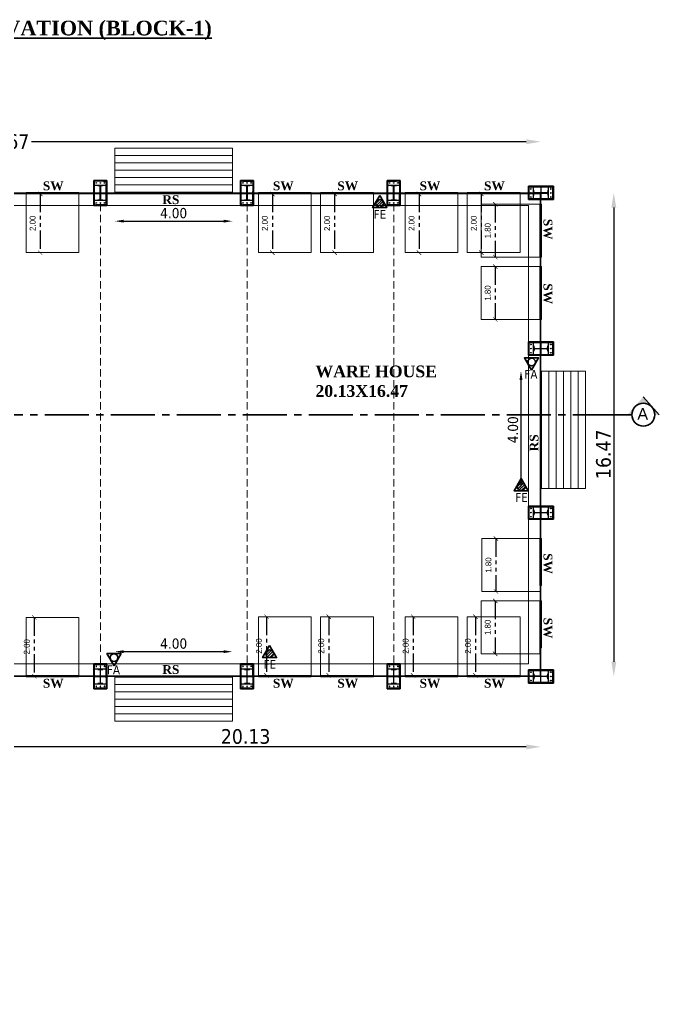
# Model space of a CAD drawing. Header units: metres. Extents: x -44 to 239, y -4 to 219.
# Drawn here: x 104.14 to 125.93, y 149.27 to 183.04 of the extents above; entities that cross this region are included whole.
import ezdxf

# ---------------------------------------------------------------- set-up
doc = ezdxf.new("R2010")
doc.units = ezdxf.units.M
doc.header["$MEASUREMENT"] = 0
for name, pattern in [('001- GROUND FLOOR PLAN$0$HIDDEN', [0.375, 0.25, -0.125]), ('CENTER', [2, 1.25, -0.25, 0.25, -0.25]), ('CENTER2', [1.125, 0.75, -0.125, 0.125, -0.125]), ('DASHDOT', [1, 0.5, -0.25, 0, -0.25]), ('PHANTOM2', [1.25, 0.625, -0.125, 0.125, -0.125, 0.125, -0.125])]:
    doc.linetypes.add(name, pattern=pattern)
for name, color, linetype in [('0 @ 1', 7, 'Continuous'), ('BLK_1_FLR_0_BLT_UP_AREA', 49, 'Continuous'), ('BLK_1_FLR_0_CARPET_AREA', 49, 'Continuous'), ('BLK_1_FLR_0_EXIT_WIDTH_DOOR', 232, 'Continuous'), ('BLK_1_FLR_0_EXIT_WIDTH_DOOR @ 1', 232, 'Continuous'), ('BLK_1_FLR_0_ROOM_1', 232, 'Continuous'), ('BOLT', 2, 'Continuous'), ('GRID', 8, 'DASHDOT'), ('S-_BEAM----_E-', 3, 'Continuous'), ('SLAB', 11, 'Continuous'), ('wall', 125, 'Continuous')]:
    doc.layers.add(name, color=color, linetype=linetype)
for name, color, linetype, lineweight in [('BLK_1_FLR_0_ROOM_1_LIGHT_VENTILATION_10', 232, 'Continuous', 0), ('BLK_1_FLR_0_ROOM_1_LIGHT_VENTILATION_11', 232, 'Continuous', 0), ('BLK_1_FLR_0_ROOM_1_LIGHT_VENTILATION_12', 232, 'Continuous', 0), ('BLK_1_FLR_0_ROOM_1_LIGHT_VENTILATION_13', 232, 'Continuous', 0), ('BLK_1_FLR_0_ROOM_1_LIGHT_VENTILATION_14', 232, 'Continuous', 0), ('BLK_1_FLR_0_ROOM_1_LIGHT_VENTILATION_15', 232, 'Continuous', 0), ('BLK_1_FLR_0_ROOM_1_LIGHT_VENTILATION_16', 232, 'Continuous', 0), ('BLK_1_FLR_0_ROOM_1_LIGHT_VENTILATION_17', 232, 'Continuous', 0), ('BLK_1_FLR_0_ROOM_1_LIGHT_VENTILATION_18', 232, 'Continuous', 0), ('BLK_1_FLR_0_ROOM_1_LIGHT_VENTILATION_19', 232, 'Continuous', 0), ('BLK_1_FLR_0_ROOM_1_LIGHT_VENTILATION_6', 232, 'Continuous', 0), ('BLK_1_FLR_0_ROOM_1_LIGHT_VENTILATION_7', 232, 'Continuous', 0), ('BLK_1_FLR_0_ROOM_1_LIGHT_VENTILATION_8', 232, 'Continuous', 0), ('BLK_1_FLR_0_ROOM_1_LIGHT_VENTILATION_9', 232, 'Continuous', 0), ('HATCH', 2, 'Continuous', 5), ('Title Block BORDER 1', 1, 'Continuous', 20)]:
    doc.layers.add(name, color=color, linetype=linetype, lineweight=lineweight)
doc.styles.add('CODE', font='tahoma.ttf')
doc.styles.add('grk', font='romantic.ttf')
doc.styles.add('PROJECT', font='timesbd.ttf', dxfattribs={"height": 60})
doc.styles.get("Standard").update_dxf_attribs({"font": 'arial.ttf'})
doc.styles.add('USA TEXT', font='GOTHIC.TTF')
doc.dimstyles.new('1-100-ED', dxfattribs={"dimtxt": 0.2, "dimasz": 0.15, "dimexe": 0.18, "dimexo": 0.0625, "dimgap": 0.15, "dimtad": 1, "dimzin": 0, "dimdsep": 46, "dimtxsty": 'USA TEXT', "dimblk": 'ARCHTICK', "dimcen": 0.1, "dimse1": 1, "dimse2": 1, "dimclrd": 256, "dimclrt": 256, "dimadec": 0, "dimazin": 0, "dimtfac": 1, "dimtofl": 0, "dimtmove": 0, "dimatfit": 3, "dimldrblk": 'ARCHTICK', "dimfxl": 0, "dimtolj": 1, "dimtzin": 0, "dimarcsym": 0})
doc.dimstyles.new('OUTER', dxfattribs={"dimscale": 0, "dimtxt": 0.35, "dimasz": 0.3, "dimexe": 0.18, "dimexo": 0.0625, "dimgap": 0.09, "dimtad": 1, "dimzin": 0, "dimdsep": 46, "dimtxsty": 'CODE', "dimcen": 0.09, "dimse1": 1, "dimse2": 1, "dimclrd": 256, "dimclrt": 1, "dimadec": 0, "dimazin": 0, "dimtfac": 1, "dimtofl": 0, "dimtmove": 2, "dimatfit": 3, "dimfxl": 0, "dimtolj": 1, "dimtzin": 0, "dimarcsym": 0})
pattern_1 = [(45, (-32.93265, 144.509254), (-0.044194174, 0.044194174), [])]
pattern_2 = [(45, (-28.10932, 134.866436), (-0.044194174, 0.044194174), [])]
pattern_3 = [(45, (-36.685594, 129.18194), (-0.044194174, 0.044194174), [])]

# ---------------------------------------------------------------- blocks, each defined once
blk = doc.blocks.new('*D1122')
at = {"lineweight": -2, "ltscale": 2}
for p, q in [((86.731, 178.884), (102.703, 178.884)), ((121.401, 178.884), (104.535, 178.884))]:
    blk.add_line(p, q, dxfattribs=at)
at = {"ltscale": 2}
for points in [[(86.731, 178.968), (86.731, 178.801), (86.231, 178.884)], [(121.401, 178.968), (121.401, 178.801), (121.901, 178.884)]]:
    blk.add_solid(points, dxfattribs=at)
at = {"layer": 'Defpoints', "color": 0, "ltscale": 2}
for p in [(121.901, 178.884), (86.231, 177.14), (121.901, 177.14)]:
    blk.add_point(p, dxfattribs=at)
at = {"color": 1, "lineweight": 20, "ltscale": 2, "insert": (103.619, 178.884), "char_height": 0.5, "attachment_point": 5, "style": 'CODE'}
blk.add_mtext('\\A1;35.67', dxfattribs=at)
blk = doc.blocks.new('C22')
at = {"layer": 'HATCH'}
h = blk.add_hatch(dxfattribs=at)
h.set_pattern_fill('ANSI31', color=256, scale=0.05, angle=90, style=0)
h.set_pattern_definition([(135, (7543.3576457, -491.894777), (-0.004419417, -0.004419417), [])])
h.paths.add_polyline_path([(7543.849, -489.059), (7543.849, -489.459), (7543.859, -489.459), (7543.859, -489.059)])
h = blk.add_hatch(dxfattribs=at)
h.set_pattern_fill('ANSI31', color=256, scale=0.05, angle=90, style=0)
h.set_pattern_definition([(45, (7544.859917, -491.894777), (0.004419417, -0.004419417), [])])
h.paths.add_polyline_path([(7544.369, -489.059), (7544.369, -489.459), (7544.359, -489.459), (7544.359, -489.059)])
at = {"layer": 'wall'}
h = blk.add_hatch(dxfattribs=at)
h.set_pattern_fill('ANSI31', color=8, scale=0.001)
h.set_pattern_definition([(45, (7566.42643967, -541.30951344), (-8.838834765e-05, 8.838834765e-05), [])])
h.paths.add_polyline_path([(7544.109, -489.484), (7543.769, -489.484), (7543.769, -489.459), (7544.109, -489.459)])
h.paths.add_polyline_path([(7543.769, -489.484), (7543.684, -489.484), (7543.709, -489.459), (7543.769, -489.459)])
h.paths.add_polyline_path([(7544.449, -489.484), (7544.109, -489.484), (7544.109, -489.459), (7544.449, -489.459)])
h.paths.add_polyline_path([(7544.534, -489.484), (7544.449, -489.484), (7544.449, -489.459), (7544.509, -489.459)])
h.paths.add_polyline_path([(7544.534, -489.484), (7544.509, -489.459), (7544.509, -489.259), (7544.534, -489.259)])
h.paths.add_polyline_path([(7544.534, -489.259), (7544.509, -489.259), (7544.509, -489.059), (7544.534, -489.034)])
h.paths.add_polyline_path([(7544.509, -489.059), (7544.109, -489.059), (7544.109, -489.034), (7544.534, -489.034)])
h.paths.add_polyline_path([(7544.109, -489.059), (7543.709, -489.059), (7543.684, -489.034), (7544.109, -489.034)])
h.paths.add_polyline_path([(7543.709, -489.059), (7543.709, -489.134), (7543.684, -489.134), (7543.684, -489.034)])
h.paths.add_polyline_path([(7543.709, -489.259), (7543.684, -489.259), (7543.684, -489.134), (7543.709, -489.134)])
h.paths.add_polyline_path([(7543.709, -489.384), (7543.684, -489.384), (7543.684, -489.259), (7543.709, -489.259)])
h.paths.add_polyline_path([(7543.709, -489.459), (7543.684, -489.484), (7543.684, -489.384), (7543.709, -489.384)])
at = {"color": 4, "ltscale": 0.1}
blk.add_lwpolyline([(7543.684, -489.034), (7544.534, -489.034), (7544.534, -489.484), (7543.684, -489.484)], close=True, dxfattribs=at)
at = {"layer": 'BOLT'}
for centre in [(7543.769, -489.119), (7544.449, -489.119), (7543.769, -489.259), (7543.769, -489.399), (7544.449, -489.259), (7544.449, -489.399)]:
    blk.add_circle(centre, 0.011, dxfattribs=at)
at = {"layer": 'GRID', "linetype": 'CENTER', "ltscale": 10}
blk.add_line((7544.109, -489.502), (7544.109, -489.008), dxfattribs=at)
at = {"layer": 'HATCH'}
for p, q in [((7543.752, -489.119), (7543.785, -489.119)), ((7543.769, -489.102), (7543.769, -489.135)), ((7544.465, -489.119), (7544.432, -489.119)), ((7544.449, -489.102), (7544.449, -489.135)), ((7543.752, -489.399), (7543.785, -489.399)), ((7543.769, -489.242), (7543.769, -489.275)), ((7543.769, -489.415), (7543.769, -489.382)), ((7544.465, -489.259), (7544.432, -489.259)), ((7544.465, -489.399), (7544.432, -489.399)), ((7544.449, -489.242), (7544.449, -489.275)), ((7544.449, -489.415), (7544.449, -489.382))]:
    blk.add_line(p, q, dxfattribs=at)
at = {"layer": 'S-_BEAM----_E-'}
blk.add_lwpolyline([(7543.859, -489.349), (7543.859, -489.169), (7543.863, -489.169, -0.373885), (7543.871, -489.176), (7543.88, -489.239, 0.373885), (7543.897, -489.254), (7544.321, -489.254, 0.373885), (7544.338, -489.239), (7544.347, -489.176, -0.373885), (7544.355, -489.169), (7544.359, -489.169), (7544.359, -489.349), (7544.355, -489.349, -0.373885), (7544.347, -489.341), (7544.338, -489.278, 0.373885), (7544.321, -489.264), (7543.897, -489.264, 0.373885), (7543.88, -489.278), (7543.871, -489.341, -0.373885), (7543.863, -489.349)], format="xyb", close=True, dxfattribs=at)
at = {"layer": 'SLAB', "color": 8}
for p, q in [((7543.709, -489.059), (7543.684, -489.034)), ((7544.509, -489.059), (7544.534, -489.034)), ((7543.709, -489.459), (7543.684, -489.484)), ((7544.509, -489.459), (7544.534, -489.484))]:
    blk.add_line(p, q, dxfattribs=at)
blk.add_lwpolyline([(7544.534, -489.484), (7544.534, -489.034), (7543.684, -489.034), (7543.684, -489.484)], close=True, dxfattribs=at)
at = {"layer": 'Title Block BORDER 1'}
blk.add_lwpolyline([(7544.509, -489.459), (7544.509, -489.059), (7543.709, -489.059), (7543.709, -489.459)], close=True, dxfattribs=at)
for points in [[(7543.849, -489.059), (7543.849, -489.459)], [(7543.859, -489.459), (7543.859, -489.059)], [(7544.359, -489.459), (7544.359, -489.059)], [(7544.369, -489.059), (7544.369, -489.459)]]:
    blk.add_lwpolyline(points, dxfattribs=at)
blk = doc.blocks.new('*D1124')
at = {"lineweight": -2, "ltscale": 2}
blk.add_line((124.386, 176.64), (124.386, 161.174), dxfattribs=at)
at = {"ltscale": 2}
for points in [[(124.302, 176.64), (124.469, 176.64), (124.386, 177.14)], [(124.302, 161.174), (124.469, 161.174), (124.386, 160.674)]]:
    blk.add_solid(points, dxfattribs=at)
at = {"layer": 'Defpoints', "color": 0, "ltscale": 2}
for p in [(121.347, 177.14), (121.347, 160.674), (124.386, 160.674)]:
    blk.add_point(p, dxfattribs=at)
at = {"color": 1, "lineweight": 20, "ltscale": 2, "insert": (124.036, 168.239), "char_height": 0.5, "attachment_point": 5, "rotation": 90, "style": 'CODE'}
blk.add_mtext('\\A1;16.47', dxfattribs=at)
blk = doc.blocks.new('*D1125')
at = {"lineweight": -2, "ltscale": 2}
blk.add_line((121.401, 158.274), (102.271, 158.274), dxfattribs=at)
at = {"ltscale": 2}
for points in [[(102.271, 158.358), (102.271, 158.191), (101.771, 158.274)], [(121.401, 158.358), (121.401, 158.191), (121.901, 158.274)]]:
    blk.add_solid(points, dxfattribs=at)
at = {"layer": 'Defpoints', "color": 0, "ltscale": 2}
for p in [(121.901, 161.169), (101.771, 160.387), (101.771, 158.274)]:
    blk.add_point(p, dxfattribs=at)
at = {"color": 1, "lineweight": 20, "ltscale": 2, "insert": (111.836, 158.625), "char_height": 0.5, "attachment_point": 5, "style": 'CODE'}
blk.add_mtext('\\A1;20.13', dxfattribs=at)
blk = doc.blocks.new('*D1139')
at = {"layer": 'BLK_1_FLR_0_EXIT_WIDTH_DOOR', "lineweight": -2}
blk.add_line((107.683, 161.517), (111.083, 161.517), dxfattribs=at)
at = {"layer": 'BLK_1_FLR_0_EXIT_WIDTH_DOOR'}
for points in [[(107.683, 161.567), (107.683, 161.467), (107.383, 161.517)], [(111.083, 161.567), (111.083, 161.467), (111.383, 161.517)]]:
    blk.add_solid(points, dxfattribs=at)
at = {"layer": 'Defpoints', "color": 0}
for p in [(111.383, 161.517), (107.383, 160.402), (111.383, 160.402)]:
    blk.add_point(p, dxfattribs=at)
at = {"layer": 'BLK_1_FLR_0_EXIT_WIDTH_DOOR', "color": 1, "insert": (109.383, 161.789), "char_height": 0.35, "attachment_point": 5, "style": 'CODE'}
blk.add_mtext('\\A1;4.00', dxfattribs=at)
blk = doc.blocks.new('*D1142')
at = {"layer": 'BLK_1_FLR_0_EXIT_WIDTH_DOOR', "lineweight": -2}
blk.add_line((107.683, 176.178), (111.083, 176.178), dxfattribs=at)
at = {"layer": 'BLK_1_FLR_0_EXIT_WIDTH_DOOR'}
for points in [[(107.683, 176.228), (107.683, 176.128), (107.383, 176.178)], [(111.083, 176.228), (111.083, 176.128), (111.383, 176.178)]]:
    blk.add_solid(points, dxfattribs=at)
at = {"layer": 'Defpoints', "color": 0}
for p in [(107.383, 177.413), (111.383, 177.413), (111.383, 176.178)]:
    blk.add_point(p, dxfattribs=at)
at = {"layer": 'BLK_1_FLR_0_EXIT_WIDTH_DOOR', "color": 1, "insert": (109.383, 176.45), "char_height": 0.35, "attachment_point": 5, "style": 'CODE'}
blk.add_mtext('\\A1;4.00', dxfattribs=at)
blk = doc.blocks.new('*D1143')
at = {"layer": 'BLK_1_FLR_0_EXIT_WIDTH_DOOR', "lineweight": -2}
blk.add_line((121.222, 170.774), (121.222, 167.374), dxfattribs=at)
at = {"layer": 'BLK_1_FLR_0_EXIT_WIDTH_DOOR'}
for points in [[(121.172, 170.774), (121.272, 170.774), (121.222, 171.074)], [(121.172, 167.374), (121.272, 167.374), (121.222, 167.074)]]:
    blk.add_solid(points, dxfattribs=at)
at = {"layer": 'Defpoints', "color": 0}
for p in [(122.174, 171.074), (121.222, 167.074), (122.174, 167.074)]:
    blk.add_point(p, dxfattribs=at)
at = {"layer": 'BLK_1_FLR_0_EXIT_WIDTH_DOOR', "color": 1, "insert": (120.95, 169.074), "char_height": 0.35, "attachment_point": 5, "rotation": 90, "style": 'CODE'}
blk.add_mtext('\\A1;4.00', dxfattribs=at)
blk = doc.blocks.new('_ArchTick')
at = {"color": 0, "linetype": 'ByBlock', "const_width": 0.15}
blk.add_lwpolyline([(-0.5, -0.5), (0.5, 0.5)], dxfattribs=at)
blk = doc.blocks.new('*D435')
at = {"layer": 'BLK_1_FLR_0_ROOM_1_LIGHT_VENTILATION_7', "linetype": 'PHANTOM2', "lineweight": -2}
blk.add_line((112.747, 177.106), (112.747, 175.106), dxfattribs=at)
at = {"layer": 'Defpoints', "color": 0}
for p in [(112.671, 177.106), (112.671, 175.106), (112.747, 175.106)]:
    blk.add_point(p, dxfattribs=at)
at = {"layer": 'BLK_1_FLR_0_ROOM_1_LIGHT_VENTILATION_7', "lineweight": -2, "xscale": 0.15, "yscale": 0.15, "zscale": 0.15}
for p, rotation in [((112.747, 177.106), 90), ((112.747, 175.106), 270)]:
    blk.add_blockref('_ArchTick', p, dxfattribs=dict(at, rotation=rotation))
at = {"layer": 'BLK_1_FLR_0_ROOM_1_LIGHT_VENTILATION_7', "insert": (112.492, 176.106), "char_height": 0.2, "attachment_point": 5, "rotation": 90, "style": 'USA TEXT'}
blk.add_mtext('\\A1;2.00', dxfattribs=at)
blk = doc.blocks.new('*D436')
at = {"layer": 'BLK_1_FLR_0_ROOM_1_LIGHT_VENTILATION_8', "linetype": 'PHANTOM2', "lineweight": -2}
blk.add_line((114.87, 177.106), (114.87, 175.106), dxfattribs=at)
at = {"layer": 'Defpoints', "color": 0}
for p in [(114.794, 177.106), (114.794, 175.106), (114.87, 175.106)]:
    blk.add_point(p, dxfattribs=at)
at = {"layer": 'BLK_1_FLR_0_ROOM_1_LIGHT_VENTILATION_8', "lineweight": -2, "xscale": 0.15, "yscale": 0.15, "zscale": 0.15}
for p, rotation in [((114.87, 177.106), 90), ((114.87, 175.106), 270)]:
    blk.add_blockref('_ArchTick', p, dxfattribs=dict(at, rotation=rotation))
at = {"layer": 'BLK_1_FLR_0_ROOM_1_LIGHT_VENTILATION_8', "insert": (114.615, 176.106), "char_height": 0.2, "attachment_point": 5, "rotation": 90, "style": 'USA TEXT'}
blk.add_mtext('\\A1;2.00', dxfattribs=at)
blk = doc.blocks.new('*D437')
at = {"layer": 'BLK_1_FLR_0_ROOM_1_LIGHT_VENTILATION_9', "linetype": 'PHANTOM2', "lineweight": -2}
blk.add_line((117.747, 177.106), (117.747, 175.106), dxfattribs=at)
at = {"layer": 'Defpoints', "color": 0}
for p in [(117.671, 177.106), (117.671, 175.106), (117.747, 175.106)]:
    blk.add_point(p, dxfattribs=at)
at = {"layer": 'BLK_1_FLR_0_ROOM_1_LIGHT_VENTILATION_9', "lineweight": -2, "xscale": 0.15, "yscale": 0.15, "zscale": 0.15}
for p, rotation in [((117.747, 177.106), 90), ((117.747, 175.106), 270)]:
    blk.add_blockref('_ArchTick', p, dxfattribs=dict(at, rotation=rotation))
at = {"layer": 'BLK_1_FLR_0_ROOM_1_LIGHT_VENTILATION_9', "insert": (117.492, 176.106), "char_height": 0.2, "attachment_point": 5, "rotation": 90, "style": 'USA TEXT'}
blk.add_mtext('\\A1;2.00', dxfattribs=at)
blk = doc.blocks.new('*D438')
at = {"layer": 'BLK_1_FLR_0_ROOM_1_LIGHT_VENTILATION_10', "linetype": 'PHANTOM2', "lineweight": -2}
blk.add_line((119.87, 177.106), (119.87, 175.106), dxfattribs=at)
at = {"layer": 'Defpoints', "color": 0}
for p in [(119.794, 177.106), (119.794, 175.106), (119.87, 175.106)]:
    blk.add_point(p, dxfattribs=at)
at = {"layer": 'BLK_1_FLR_0_ROOM_1_LIGHT_VENTILATION_10', "lineweight": -2, "xscale": 0.15, "yscale": 0.15, "zscale": 0.15}
for p, rotation in [((119.87, 177.106), 90), ((119.87, 175.106), 270)]:
    blk.add_blockref('_ArchTick', p, dxfattribs=dict(at, rotation=rotation))
at = {"layer": 'BLK_1_FLR_0_ROOM_1_LIGHT_VENTILATION_10', "insert": (119.615, 176.106), "char_height": 0.2, "attachment_point": 5, "rotation": 90, "style": 'USA TEXT'}
blk.add_mtext('\\A1;2.00', dxfattribs=at)
blk = doc.blocks.new('*D439')
at = {"layer": 'BLK_1_FLR_0_ROOM_1_LIGHT_VENTILATION_11', "linetype": 'PHANTOM2', "lineweight": -2}
blk.add_line((120.344, 176.755), (120.344, 174.955), dxfattribs=at)
at = {"layer": 'Defpoints', "color": 0}
for p in [(120.268, 176.755), (120.268, 174.955), (120.344, 174.955)]:
    blk.add_point(p, dxfattribs=at)
at = {"layer": 'BLK_1_FLR_0_ROOM_1_LIGHT_VENTILATION_11', "lineweight": -2, "xscale": 0.15, "yscale": 0.15, "zscale": 0.15}
for p, rotation in [((120.344, 176.755), 90), ((120.344, 174.955), 270)]:
    blk.add_blockref('_ArchTick', p, dxfattribs=dict(at, rotation=rotation))
at = {"layer": 'BLK_1_FLR_0_ROOM_1_LIGHT_VENTILATION_11', "insert": (120.089, 175.855), "char_height": 0.2, "attachment_point": 5, "rotation": 90, "style": 'USA TEXT'}
blk.add_mtext('\\A1;1.80', dxfattribs=at)
blk = doc.blocks.new('*D440')
at = {"layer": 'BLK_1_FLR_0_ROOM_1_LIGHT_VENTILATION_12', "linetype": 'PHANTOM2', "lineweight": -2}
blk.add_line((120.344, 174.632), (120.344, 172.832), dxfattribs=at)
at = {"layer": 'Defpoints', "color": 0}
for p in [(120.268, 174.632), (120.268, 172.832), (120.344, 172.832)]:
    blk.add_point(p, dxfattribs=at)
at = {"layer": 'BLK_1_FLR_0_ROOM_1_LIGHT_VENTILATION_12', "lineweight": -2, "xscale": 0.15, "yscale": 0.15, "zscale": 0.15}
for p, rotation in [((120.344, 174.632), 90), ((120.344, 172.832), 270)]:
    blk.add_blockref('_ArchTick', p, dxfattribs=dict(at, rotation=rotation))
at = {"layer": 'BLK_1_FLR_0_ROOM_1_LIGHT_VENTILATION_12', "insert": (120.089, 173.732), "char_height": 0.2, "attachment_point": 5, "rotation": 90, "style": 'USA TEXT'}
blk.add_mtext('\\A1;1.80', dxfattribs=at)
blk = doc.blocks.new('*D441')
at = {"layer": 'BLK_1_FLR_0_ROOM_1_LIGHT_VENTILATION_13', "linetype": 'PHANTOM2', "lineweight": -2}
blk.add_line((120.369, 165.367), (120.369, 163.567), dxfattribs=at)
at = {"layer": 'Defpoints', "color": 0}
for p in [(120.293, 165.367), (120.293, 163.567), (120.369, 163.567)]:
    blk.add_point(p, dxfattribs=at)
at = {"layer": 'BLK_1_FLR_0_ROOM_1_LIGHT_VENTILATION_13', "lineweight": -2, "xscale": 0.15, "yscale": 0.15, "zscale": 0.15}
for p, rotation in [((120.369, 165.367), 90), ((120.369, 163.567), 270)]:
    blk.add_blockref('_ArchTick', p, dxfattribs=dict(at, rotation=rotation))
at = {"layer": 'BLK_1_FLR_0_ROOM_1_LIGHT_VENTILATION_13', "insert": (120.114, 164.467), "char_height": 0.2, "attachment_point": 5, "rotation": 90, "style": 'USA TEXT'}
blk.add_mtext('\\A1;1.80', dxfattribs=at)
blk = doc.blocks.new('*D442')
at = {"layer": 'BLK_1_FLR_0_ROOM_1_LIGHT_VENTILATION_14', "linetype": 'PHANTOM2', "lineweight": -2}
blk.add_line((120.344, 163.244), (120.344, 161.444), dxfattribs=at)
at = {"layer": 'Defpoints', "color": 0}
for p in [(120.268, 163.244), (120.268, 161.444), (120.344, 161.444)]:
    blk.add_point(p, dxfattribs=at)
at = {"layer": 'BLK_1_FLR_0_ROOM_1_LIGHT_VENTILATION_14', "lineweight": -2, "xscale": 0.15, "yscale": 0.15, "zscale": 0.15}
for p, rotation in [((120.344, 163.244), 90), ((120.344, 161.444), 270)]:
    blk.add_blockref('_ArchTick', p, dxfattribs=dict(at, rotation=rotation))
at = {"layer": 'BLK_1_FLR_0_ROOM_1_LIGHT_VENTILATION_14', "insert": (120.089, 162.344), "char_height": 0.2, "attachment_point": 5, "rotation": 90, "style": 'USA TEXT'}
blk.add_mtext('\\A1;1.80', dxfattribs=at)
blk = doc.blocks.new('*D443')
at = {"layer": 'BLK_1_FLR_0_ROOM_1_LIGHT_VENTILATION_15', "linetype": 'PHANTOM2', "lineweight": -2}
blk.add_line((119.67, 162.708), (119.67, 160.708), dxfattribs=at)
at = {"layer": 'Defpoints', "color": 0}
for p in [(119.594, 162.708), (119.594, 160.708), (119.67, 160.708)]:
    blk.add_point(p, dxfattribs=at)
at = {"layer": 'BLK_1_FLR_0_ROOM_1_LIGHT_VENTILATION_15', "lineweight": -2, "xscale": 0.15, "yscale": 0.15, "zscale": 0.15}
for p, rotation in [((119.67, 162.708), 90), ((119.67, 160.708), 270)]:
    blk.add_blockref('_ArchTick', p, dxfattribs=dict(at, rotation=rotation))
at = {"layer": 'BLK_1_FLR_0_ROOM_1_LIGHT_VENTILATION_15', "insert": (119.415, 161.708), "char_height": 0.2, "attachment_point": 5, "rotation": 90, "style": 'USA TEXT'}
blk.add_mtext('\\A1;2.00', dxfattribs=at)
blk = doc.blocks.new('*D444')
at = {"layer": 'BLK_1_FLR_0_ROOM_1_LIGHT_VENTILATION_16', "linetype": 'PHANTOM2', "lineweight": -2}
blk.add_line((117.547, 162.708), (117.547, 160.708), dxfattribs=at)
at = {"layer": 'Defpoints', "color": 0}
for p in [(117.471, 162.708), (117.471, 160.708), (117.547, 160.708)]:
    blk.add_point(p, dxfattribs=at)
at = {"layer": 'BLK_1_FLR_0_ROOM_1_LIGHT_VENTILATION_16', "lineweight": -2, "xscale": 0.15, "yscale": 0.15, "zscale": 0.15}
for p, rotation in [((117.547, 162.708), 90), ((117.547, 160.708), 270)]:
    blk.add_blockref('_ArchTick', p, dxfattribs=dict(at, rotation=rotation))
at = {"layer": 'BLK_1_FLR_0_ROOM_1_LIGHT_VENTILATION_16', "insert": (117.292, 161.708), "char_height": 0.2, "attachment_point": 5, "rotation": 90, "style": 'USA TEXT'}
blk.add_mtext('\\A1;2.00', dxfattribs=at)
blk = doc.blocks.new('*D445')
at = {"layer": 'BLK_1_FLR_0_ROOM_1_LIGHT_VENTILATION_17', "linetype": 'PHANTOM2', "lineweight": -2}
blk.add_line((114.67, 162.708), (114.67, 160.708), dxfattribs=at)
at = {"layer": 'Defpoints', "color": 0}
for p in [(114.594, 162.708), (114.594, 160.708), (114.67, 160.708)]:
    blk.add_point(p, dxfattribs=at)
at = {"layer": 'BLK_1_FLR_0_ROOM_1_LIGHT_VENTILATION_17', "lineweight": -2, "xscale": 0.15, "yscale": 0.15, "zscale": 0.15}
for p, rotation in [((114.67, 162.708), 90), ((114.67, 160.708), 270)]:
    blk.add_blockref('_ArchTick', p, dxfattribs=dict(at, rotation=rotation))
at = {"layer": 'BLK_1_FLR_0_ROOM_1_LIGHT_VENTILATION_17', "insert": (114.415, 161.708), "char_height": 0.2, "attachment_point": 5, "rotation": 90, "style": 'USA TEXT'}
blk.add_mtext('\\A1;2.00', dxfattribs=at)
blk = doc.blocks.new('*D446')
at = {"layer": 'BLK_1_FLR_0_ROOM_1_LIGHT_VENTILATION_18', "linetype": 'PHANTOM2', "lineweight": -2}
blk.add_line((112.547, 162.708), (112.547, 160.708), dxfattribs=at)
at = {"layer": 'Defpoints', "color": 0}
for p in [(112.471, 162.708), (112.471, 160.708), (112.547, 160.708)]:
    blk.add_point(p, dxfattribs=at)
at = {"layer": 'BLK_1_FLR_0_ROOM_1_LIGHT_VENTILATION_18', "lineweight": -2, "xscale": 0.15, "yscale": 0.15, "zscale": 0.15}
for p, rotation in [((112.547, 162.708), 90), ((112.547, 160.708), 270)]:
    blk.add_blockref('_ArchTick', p, dxfattribs=dict(at, rotation=rotation))
at = {"layer": 'BLK_1_FLR_0_ROOM_1_LIGHT_VENTILATION_18', "insert": (112.292, 161.708), "char_height": 0.2, "attachment_point": 5, "rotation": 90, "style": 'USA TEXT'}
blk.add_mtext('\\A1;2.00', dxfattribs=at)
blk = doc.blocks.new('*D447')
at = {"layer": 'BLK_1_FLR_0_ROOM_1_LIGHT_VENTILATION_19', "linetype": 'PHANTOM2', "lineweight": -2}
blk.add_line((104.632, 162.683), (104.632, 160.683), dxfattribs=at)
at = {"layer": 'Defpoints', "color": 0}
for p in [(104.556, 162.683), (104.556, 160.683), (104.632, 160.683)]:
    blk.add_point(p, dxfattribs=at)
at = {"layer": 'BLK_1_FLR_0_ROOM_1_LIGHT_VENTILATION_19', "lineweight": -2, "xscale": 0.15, "yscale": 0.15, "zscale": 0.15}
for p, rotation in [((104.632, 162.683), 90), ((104.632, 160.683), 270)]:
    blk.add_blockref('_ArchTick', p, dxfattribs=dict(at, rotation=rotation))
at = {"layer": 'BLK_1_FLR_0_ROOM_1_LIGHT_VENTILATION_19', "insert": (104.377, 161.683), "char_height": 0.2, "attachment_point": 5, "rotation": 90, "style": 'USA TEXT'}
blk.add_mtext('\\A1;2.00', dxfattribs=at)
blk = doc.blocks.new('*D428')
at = {"layer": 'BLK_1_FLR_0_ROOM_1_LIGHT_VENTILATION_6', "linetype": 'PHANTOM2', "lineweight": -2}
blk.add_line((104.832, 177.106), (104.832, 175.106), dxfattribs=at)
at = {"layer": 'Defpoints', "color": 0}
for p in [(104.756, 177.106), (104.756, 175.106), (104.832, 175.106)]:
    blk.add_point(p, dxfattribs=at)
at = {"layer": 'BLK_1_FLR_0_ROOM_1_LIGHT_VENTILATION_6', "lineweight": -2, "xscale": 0.15, "yscale": 0.15, "zscale": 0.15}
for p, rotation in [((104.832, 177.106), 90), ((104.832, 175.106), 270)]:
    blk.add_blockref('_ArchTick', p, dxfattribs=dict(at, rotation=rotation))
at = {"layer": 'BLK_1_FLR_0_ROOM_1_LIGHT_VENTILATION_6', "insert": (104.577, 176.106), "char_height": 0.2, "attachment_point": 5, "rotation": 90, "style": 'USA TEXT'}
blk.add_mtext('\\A1;2.00', dxfattribs=at)

msp = doc.modelspace()

# ---------------------------------------------------------------- hatches: boundary and pattern name
at = {"lineweight": 25}
h = msp.add_hatch(dxfattribs=at)
h.set_pattern_fill('ANSI31', color=256, scale=0.5)
h.set_pattern_definition(pattern_1)
h.paths.add_polyline_path([(116.27398, 176.77977, 1), (116.53626, 176.77977, 1)])
h = msp.add_hatch(dxfattribs=at)
h.set_pattern_fill('ANSI31', color=256, scale=0.5)
h.set_pattern_definition(pattern_1)
h.paths.add_polyline_path([(116.27398, 176.77977, 1), (116.53626, 176.77977, 1)])
h = msp.add_hatch(color=256, dxfattribs=at)
h.dxf.hatch_style = 1
h.paths.add_polyline_path([(125.39158, 170.19531), (125.93267, 169.58786), (125.77992, 169.58786, 1), (125.00324, 169.58786), (124.85975, 169.58786)])
h = msp.add_hatch(dxfattribs=at)
h.set_pattern_fill('ANSI31', color=256, scale=0.5)
h.set_pattern_definition(pattern_2)
h.paths.add_polyline_path([(121.09731, 167.13695, 1), (121.35959, 167.13695, 1)])
h = msp.add_hatch(dxfattribs=at)
h.set_pattern_fill('ANSI31', color=256, scale=0.5)
h.set_pattern_definition(pattern_2)
h.paths.add_polyline_path([(121.09731, 167.13695, 1), (121.35959, 167.13695, 1)])
h = msp.add_hatch(dxfattribs=at)
h.set_pattern_fill('ANSI31', color=256, scale=0.5)
h.set_pattern_definition(pattern_3)
h.paths.add_polyline_path([(112.52104, 161.45245, 1), (112.78332, 161.45245, 1)])
h = msp.add_hatch(dxfattribs=at)
h.set_pattern_fill('ANSI31', color=256, scale=0.5)
h.set_pattern_definition(pattern_3)
h.paths.add_polyline_path([(112.52104, 161.45245, 1), (112.78332, 161.45245, 1)])

# ---------------------------------------------------------------- linework, layer by layer
at = {"lineweight": 20}
for p, q in [((111.38332, 178.41288), (107.38332, 178.41288)), ((111.38332, 178.16288), (107.38332, 178.16288)), ((111.38332, 177.91288), (107.38332, 177.91288)), ((111.38332, 177.66288), (107.38332, 177.66288)), ((111.38332, 177.41288), (107.38332, 177.41288)), ((122.17353, 171.07385), (122.17353, 167.07385)), ((122.42353, 171.07385), (122.42353, 167.07385)), ((122.67353, 171.07385), (122.67353, 167.07385)), ((122.92353, 171.07385), (122.92353, 167.07385)), ((123.17353, 171.07385), (123.17353, 167.07385)), ((111.38332, 160.40165), (107.38332, 160.40165)), ((111.38332, 160.15165), (107.38332, 160.15165)), ((111.38332, 159.90165), (107.38332, 159.90165)), ((111.38332, 159.65165), (107.38332, 159.65165)), ((111.38332, 159.40165), (107.38332, 159.40165))]:
    msp.add_line(p, q, dxfattribs=at)
at = {"color": 1, "linetype": '001- GROUND FLOOR PLAN$0$HIDDEN', "lineweight": 20}
for p, q in [((106.88424, 177.14032), (106.88424, 160.67424)), ((111.88424, 177.14032), (111.88424, 160.67424)), ((116.88424, 177.14032), (116.88424, 160.67424))]:
    msp.add_line(p, q, dxfattribs=at)
at = {"lineweight": 35}
for p, q in [((125.93267, 169.58786), (125.39158, 170.19531)), ((125.00324, 169.58786), (124.49344, 169.58786))]:
    msp.add_line(p, q, dxfattribs=at)
at = {"linetype": 'CENTER2', "lineweight": 35, "ltscale": 2}
msp.add_line((124.49344, 169.58786), (84.12961, 169.58786), dxfattribs=at)
at = {"lineweight": 20}
for points in [[(111.38332, 177.16288), (111.38332, 178.66288), (107.38332, 178.66288), (107.38332, 177.14841)], [(121.92353, 171.07385), (123.42353, 171.07385), (123.42353, 167.07385), (121.90906, 167.07385)], [(111.38332, 160.65165), (111.38332, 159.15165), (107.38332, 159.15165), (107.38332, 160.66612)]]:
    msp.add_lwpolyline(points, dxfattribs=at)
at = {"lineweight": 20, "ltscale": 2}
for points in [[(104.35462, 177.10632), (106.15462, 177.10632), (106.15462, 177.15632), (104.35462, 177.15632)], [(111.38332, 177.11773), (111.38332, 177.16288), (107.38332, 177.16288), (107.38332, 177.11773)], [(112.26978, 177.10632), (114.06978, 177.10632), (114.06978, 177.15632), (112.26978, 177.15632)], [(114.3926, 177.10632), (116.1926, 177.10632), (116.1926, 177.15632), (114.3926, 177.15632)], [(117.26978, 177.10632), (119.06978, 177.10632), (119.06978, 177.15632), (117.26978, 177.15632)], [(119.3926, 177.10632), (121.1926, 177.10632), (121.1926, 177.15632), (119.3926, 177.15632)], [(121.86703, 176.7547), (121.86703, 174.9547), (121.91703, 174.9547), (121.91703, 176.7547)], [(121.86703, 174.63188), (121.86703, 172.83188), (121.91703, 172.83188), (121.91703, 174.63188)], [(121.87838, 171.07385), (121.92353, 171.07385), (121.92353, 167.07385), (121.87838, 167.07385)], [(121.86703, 165.36668), (121.86703, 163.76668), (121.91703, 163.76668), (121.91703, 165.36668)], [(121.86703, 163.24386), (121.86703, 161.64386), (121.91703, 161.64386), (121.91703, 163.24386)], [(104.35462, 160.70823), (106.15462, 160.70823), (106.15462, 160.65823), (104.35462, 160.65823)], [(111.38332, 160.69679), (111.38332, 160.65165), (107.38332, 160.65165), (107.38332, 160.69679)], [(112.26978, 160.70823), (114.06978, 160.70823), (114.06978, 160.65823), (112.26978, 160.65823)], [(114.3926, 160.70823), (116.1926, 160.70823), (116.1926, 160.65823), (114.3926, 160.65823)], [(117.26978, 160.70823), (119.06978, 160.70823), (119.06978, 160.65823), (117.26978, 160.65823)], [(119.3926, 160.70823), (121.1926, 160.70823), (121.1926, 160.65823), (119.3926, 160.65823)]]:
    msp.add_lwpolyline(points, close=True, dxfattribs=at)
at = {"lineweight": 35}
for points in [[(116.40512, 177.0566), (116.16538, 176.64135), (116.64487, 176.64135)], [(116.40512, 177.0566), (116.16538, 176.64135), (116.64487, 176.64135)], [(121.58035, 171.10297), (121.82009, 171.51822), (121.3406, 171.51822)], [(121.58035, 171.10297), (121.82009, 171.51822), (121.3406, 171.51822)], [(121.22845, 167.41379), (120.98871, 166.99853), (121.4682, 166.99853)], [(121.22845, 167.41379), (120.98871, 166.99853), (121.4682, 166.99853)], [(112.65218, 161.72929), (112.41243, 161.31403), (112.89193, 161.31403)], [(112.65218, 161.72929), (112.41243, 161.31403), (112.89193, 161.31403)], [(107.35011, 161.03614), (107.58986, 161.45139), (107.11036, 161.45139)], [(107.35011, 161.03614), (107.58986, 161.45139), (107.11036, 161.45139)]]:
    msp.add_lwpolyline(points, close=True, dxfattribs=at)
for centre, radius in [((116.40512, 176.77977), 0.13114), ((116.40512, 176.77977), 0.13114), ((121.58035, 171.3798), 0.13114), ((121.58035, 171.3798), 0.13114), ((125.39158, 169.58786), 0.38834), ((121.22845, 167.13695), 0.13114), ((121.22845, 167.13695), 0.13114), ((107.35011, 161.31297), 0.13114), ((107.35011, 161.31297), 0.13114), ((112.65218, 161.45245), 0.13114), ((112.65218, 161.45245), 0.13114)]:
    msp.add_circle(centre, radius, dxfattribs=at)
at = {"layer": 'BLK_1_FLR_0_BLT_UP_AREA', "color": 49, "lineweight": 20}
msp.add_lwpolyline([(121.90096, 160.67422), (121.90096, 177.14034), (86.23096, 177.14025), (86.22179, 103.36025), (101.77096, 103.35854), (101.77102, 160.67422)], close=True, dxfattribs=at)
at = {"layer": 'BLK_1_FLR_0_CARPET_AREA', "color": 49, "lineweight": 20}
msp.add_lwpolyline([(121.47557, 161.09863), (121.47557, 176.71397), (86.6563, 176.71388), (86.64724, 103.78461), (101.34557, 103.783), (101.34563, 161.09863)], close=True, dxfattribs=at)
at = {"layer": 'BLK_1_FLR_0_ROOM_1', "lineweight": 20}
msp.add_lwpolyline([(121.87837, 160.69416), (121.8784, 177.10634), (86.24887, 177.10631), (86.23978, 103.38359), (101.74399, 103.38192), (101.74405, 160.69416)], close=True, dxfattribs=at)
at = {"layer": 'BLK_1_FLR_0_ROOM_1_LIGHT_VENTILATION_10', "color": 2}
msp.add_lwpolyline([(119.3926, 175.10632), (121.1926, 175.10632), (121.1926, 177.10632), (119.3926, 177.10632)], close=True, dxfattribs=at)
at = {"layer": 'BLK_1_FLR_0_ROOM_1_LIGHT_VENTILATION_11', "color": 2}
msp.add_lwpolyline([(119.86703, 174.9547), (121.86703, 174.9547), (121.86703, 176.7547), (119.86703, 176.7547)], close=True, dxfattribs=at)
at = {"layer": 'BLK_1_FLR_0_ROOM_1_LIGHT_VENTILATION_12', "color": 2}
msp.add_lwpolyline([(119.86703, 172.83188), (121.86703, 172.83188), (121.86703, 174.63188), (119.86703, 174.63188)], close=True, dxfattribs=at)
at = {"layer": 'BLK_1_FLR_0_ROOM_1_LIGHT_VENTILATION_13', "color": 2}
msp.add_lwpolyline([(119.89203, 163.56668), (121.89203, 163.56668), (121.89203, 165.36668), (119.89203, 165.36668)], close=True, dxfattribs=at)
at = {"layer": 'BLK_1_FLR_0_ROOM_1_LIGHT_VENTILATION_14', "color": 2}
msp.add_lwpolyline([(119.86703, 161.44386), (121.86703, 161.44386), (121.86703, 163.24386), (119.86703, 163.24386)], close=True, dxfattribs=at)
at = {"layer": 'BLK_1_FLR_0_ROOM_1_LIGHT_VENTILATION_15', "color": 2}
msp.add_lwpolyline([(119.39249, 160.70138), (121.1926, 160.70823), (121.1926, 162.70823), (119.39249, 162.70138)], close=True, dxfattribs=at)
at = {"layer": 'BLK_1_FLR_0_ROOM_1_LIGHT_VENTILATION_16', "color": 2}
msp.add_lwpolyline([(117.26978, 160.70823), (119.06978, 160.70823), (119.06978, 162.70823), (117.26978, 162.70823)], close=True, dxfattribs=at)
at = {"layer": 'BLK_1_FLR_0_ROOM_1_LIGHT_VENTILATION_17', "color": 2}
msp.add_lwpolyline([(114.3926, 160.70823), (116.1926, 160.70823), (116.1926, 162.70823), (114.3926, 162.70823)], close=True, dxfattribs=at)
at = {"layer": 'BLK_1_FLR_0_ROOM_1_LIGHT_VENTILATION_18', "color": 2}
msp.add_lwpolyline([(112.26978, 160.70823), (114.06978, 160.70823), (114.06978, 162.70823), (112.26978, 162.70823)], close=True, dxfattribs=at)
at = {"layer": 'BLK_1_FLR_0_ROOM_1_LIGHT_VENTILATION_19', "color": 2}
msp.add_lwpolyline([(104.35462, 160.68323), (106.15462, 160.68323), (106.15462, 162.68323), (104.35462, 162.68323)], close=True, dxfattribs=at)
at = {"layer": 'BLK_1_FLR_0_ROOM_1_LIGHT_VENTILATION_6', "color": 2}
msp.add_lwpolyline([(104.35462, 175.10632), (106.15462, 175.10632), (106.15462, 177.10632), (104.35462, 177.10632)], close=True, dxfattribs=at)
at = {"layer": 'BLK_1_FLR_0_ROOM_1_LIGHT_VENTILATION_7', "color": 2}
msp.add_lwpolyline([(112.26978, 175.10632), (114.06978, 175.10632), (114.06978, 177.10632), (112.26978, 177.10632)], close=True, dxfattribs=at)
at = {"layer": 'BLK_1_FLR_0_ROOM_1_LIGHT_VENTILATION_8', "color": 2}
msp.add_lwpolyline([(114.3926, 175.10632), (116.1926, 175.10632), (116.1926, 177.10632), (114.3926, 177.10632)], close=True, dxfattribs=at)
at = {"layer": 'BLK_1_FLR_0_ROOM_1_LIGHT_VENTILATION_9', "color": 2}
msp.add_lwpolyline([(117.26978, 175.10632), (119.06978, 175.10632), (119.06978, 177.10632), (117.26978, 177.10632)], close=True, dxfattribs=at)

# ---------------------------------------------------------------- block references
at = {"lineweight": 20}
for p, rotation in [((596.14289, 7721.24909), 270), ((601.14289, 7721.24909), 270), ((606.14289, 7721.24909), 270), ((7666.0098, -317.41958), 180), ((7666.0098, -323.00643), 180)]:
    msp.add_blockref('C22', p, dxfattribs=dict(at, rotation=rotation))
at = {"lineweight": 20, "xscale": -1}
for p, rotation in [((-7422.20783, -312.1184), 180), ((596.14289, -7383.43453), 270), ((601.14289, -7383.43453), 270), ((606.14289, -7383.43453), 270)]:
    msp.add_blockref('C22', p, dxfattribs=dict(at, rotation=rotation))
at = {"lineweight": 20}
msp.add_blockref('C22', (-7422.20783, 649.93296), dxfattribs=at)

# ---------------------------------------------------------------- texts
at = {"lineweight": 35, "style": 'CODE'}
for s, p in [('FE', (116.20082, 176.26056)), ('FE', (116.20082, 176.26056)), ('FA', (121.33948, 170.81338)), ('FE', (121.02415, 166.61774)), ('FE', (121.02415, 166.61774)), ('FE', (112.44788, 160.93324)), ('FE', (112.44788, 160.93324)), ('FA', (107.10924, 160.74655))]:
    msp.add_text(s, height=0.3, dxfattribs=at).set_placement(p)
at = {"lineweight": 35, "insert": (104.97643, 182.67446), "char_height": 0.5, "attachment_point": 5}
msp.add_mtext('\\A1;{\\fTimes New Roman Baltic|b1|i0|c0|p18;\\LFRONT ELEVATION (BLOCK-1)}', dxfattribs=at)
at = {"lineweight": 20}
for s, insert, char_height, attachment_point, style in [('\\A1;{\\fTimes New Roman|b1|i0|c0|p18;SW}', (105.27833, 177.37723), 0.3014505, 5, 'grk'), ('\\A1;{\\fTimes New Roman|b1|i0|c0|p18;SW}', (113.11982, 177.37723), 0.3014505, 5, 'grk'), ('\\A1;{\\fTimes New Roman|b1|i0|c0|p18;SW}', (115.31632, 177.37723), 0.3014505, 5, 'grk'), ('\\A1;{\\fTimes New Roman|b1|i0|c0|p18;SW}', (118.11982, 177.37723), 0.3014505, 5, 'grk'), ('\\A1;{\\fTimes New Roman|b1|i0|c0|p18;SW}', (120.31632, 177.37723), 0.3014505, 5, 'grk'), ('\\A1;{\\fTimes New Roman|b1|i0|c0|p18;RS}', (109.28782, 176.90878), 0.3014505, 5, 'grk'), ('WARE HOUSE\\P20.13X16.47', (114.21527, 171.26122, 41.46649), 0.4, 1, 'PROJECT'), ('\\A1;{\\fTimes New Roman|b1|i0|c0|p18;RS}', (109.28782, 160.90575), 0.3014505, 5, 'grk'), ('\\A1;{\\fTimes New Roman|b1|i0|c0|p18;SW}', (105.27833, 160.43732), 0.3014505, 5, 'grk'), ('\\A1;{\\fTimes New Roman|b1|i0|c0|p18;SW}', (113.11982, 160.43732), 0.3014505, 5, 'grk'), ('\\A1;{\\fTimes New Roman|b1|i0|c0|p18;SW}', (115.31632, 160.43732), 0.3014505, 5, 'grk'), ('\\A1;{\\fTimes New Roman|b1|i0|c0|p18;SW}', (118.11982, 160.43732), 0.3014505, 5, 'grk'), ('\\A1;{\\fTimes New Roman|b1|i0|c0|p18;SW}', (120.31632, 160.43732), 0.3014505, 5, 'grk')]:
    msp.add_mtext(s, dxfattribs=dict(at, insert=insert, char_height=char_height, attachment_point=attachment_point, style=style))
at = {"lineweight": 20, "char_height": 0.3014505, "attachment_point": 5, "style": 'grk'}
for s, insert, rotation in [('\\A1;{\\fTimes New Roman|b1|i0|c0|p18;SW}', (122.13794, 175.90467), 270), ('\\A1;{\\fTimes New Roman|b1|i0|c0|p18;SW}', (122.13794, 173.70817), 270), ('\\A1;{\\fTimes New Roman|b1|i0|c0|p18;RS}', (121.66943, 168.62836), 90), ('\\A1;{\\fTimes New Roman|b1|i0|c0|p18;SW}', (122.13794, 164.51664), 270), ('\\A1;{\\fTimes New Roman|b1|i0|c0|p18;SW}', (122.13794, 162.32014), 270)]:
    msp.add_mtext(s, dxfattribs=dict(at, insert=insert, rotation=rotation))
at = {"lineweight": 35, "insert": (125.55223, 169.42285), "char_height": 0.38834, "width": 0.3551879, "attachment_point": 9}
msp.add_mtext('A', dxfattribs=at)

# ---------------------------------------------------------------- dimensions: what is measured, and where the dimension line sits
at = {"layer": '0 @ 1', "color": 7, "lineweight": 20, "ltscale": 2}
dim = msp.add_linear_dim(base=(121.90096, 178.88444), p1=(86.23096, 177.14025), p2=(121.90096, 177.14034), dimstyle='OUTER', override={"dimscale": 1, "dimtxt": 0.5, "dimasz": 0.5, "dimtad": 3, "dimtix": 0, "dimtofl": 0, "dimtmove": 2, "dimatfit": 3}, dxfattribs=at)
dim.commit()
dim.dimension.update_dxf_attribs({"geometry": '*D1122', "text_midpoint": (103.61889, 178.88444), "dimtype": 128})
dim = msp.add_linear_dim(base=(124.38566, 160.67422), p1=(121.34699, 177.14033), p2=(121.34699, 160.67422), angle=90, dimstyle='OUTER', override={"dimscale": 1, "dimtxt": 0.5, "dimasz": 0.5, "dimtad": 3, "dimtix": 0, "dimtofl": 0, "dimtmove": 2, "dimatfit": 3}, dxfattribs=at)
dim.commit()
dim.dimension.update_dxf_attribs({"geometry": '*D1124', "text_midpoint": (124.03575, 168.23858), "dimtype": 128})
dim = msp.add_linear_dim(base=(101.77102, 158.27423), p1=(121.90096, 161.16858), p2=(101.77102, 160.3872), dimstyle='OUTER', override={"dimscale": 1, "dimtxt": 0.5, "dimasz": 0.5, "dimtad": 3, "dimtix": 0, "dimtofl": 0, "dimtmove": 2, "dimatfit": 3}, dxfattribs=at)
dim.commit()
dim.dimension.update_dxf_attribs({"geometry": '*D1125', "text_midpoint": (111.83599, 158.62464)})
at = {"layer": 'BLK_1_FLR_0_EXIT_WIDTH_DOOR @ 1'}
for base, p1, p2, picture, middle in [((111.38332, 176.17789), (107.38332, 177.41288), (111.38332, 177.41288), '*D1142', (109.38332, 176.45006)), ((111.38332, 161.51727), (107.38332, 160.40165), (111.38332, 160.40165), '*D1139', (109.38332, 161.78944))]:
    dim = msp.add_linear_dim(base=base, p1=p1, p2=p2, dimstyle='OUTER', override={"dimscale": 1, "dimtix": 0, "dimtofl": 0, "dimtmove": 2, "dimatfit": 3}, dxfattribs=at)
    dim.commit()
    dim.dimension.update_dxf_attribs({"geometry": picture, "text_midpoint": middle})
dim = msp.add_linear_dim(base=(121.22211, 167.07385), p1=(122.17353, 171.07385), p2=(122.17353, 167.07385), angle=90, dimstyle='OUTER', override={"dimscale": 1, "dimtix": 0, "dimtofl": 0, "dimtmove": 2, "dimatfit": 3}, dxfattribs=at)
dim.commit()
dim.dimension.update_dxf_attribs({"geometry": '*D1143', "text_midpoint": (120.94994, 169.07385)})
at = {"layer": 'BLK_1_FLR_0_ROOM_1_LIGHT_VENTILATION_10', "color": 232}
dim = msp.add_linear_dim(base=(119.86998, 175.10632), p1=(119.7938, 177.10632), p2=(119.7938, 175.10632), angle=90, dimstyle='1-100-ED', override={"dimfxl": 75, "dimarcsym": 2}, dxfattribs=at)
dim.commit()
dim.dimension.update_dxf_attribs({"geometry": '*D438', "text_midpoint": (119.61495, 176.10632)})
at = {"layer": 'BLK_1_FLR_0_ROOM_1_LIGHT_VENTILATION_11', "color": 232}
dim = msp.add_linear_dim(base=(120.34441, 174.9547), p1=(120.26823, 176.7547), p2=(120.26823, 174.9547), angle=90, dimstyle='1-100-ED', override={"dimfxl": 75, "dimarcsym": 2}, dxfattribs=at)
dim.commit()
dim.dimension.update_dxf_attribs({"geometry": '*D439', "text_midpoint": (120.08938, 175.8547)})
at = {"layer": 'BLK_1_FLR_0_ROOM_1_LIGHT_VENTILATION_12', "color": 232}
dim = msp.add_linear_dim(base=(120.34441, 172.83188), p1=(120.26823, 174.63188), p2=(120.26823, 172.83188), angle=90, dimstyle='1-100-ED', override={"dimfxl": 75, "dimarcsym": 2}, dxfattribs=at)
dim.commit()
dim.dimension.update_dxf_attribs({"geometry": '*D440', "text_midpoint": (120.08938, 173.73188)})
at = {"layer": 'BLK_1_FLR_0_ROOM_1_LIGHT_VENTILATION_13', "color": 232}
dim = msp.add_linear_dim(base=(120.36941, 163.56668), p1=(120.29323, 165.36668), p2=(120.29323, 163.56668), angle=90, dimstyle='1-100-ED', override={"dimfxl": 75, "dimarcsym": 2}, dxfattribs=at)
dim.commit()
dim.dimension.update_dxf_attribs({"geometry": '*D441', "text_midpoint": (120.11438, 164.46668)})
at = {"layer": 'BLK_1_FLR_0_ROOM_1_LIGHT_VENTILATION_14', "color": 232}
dim = msp.add_linear_dim(base=(120.34441, 161.44386), p1=(120.26823, 163.24386), p2=(120.26823, 161.44386), angle=90, dimstyle='1-100-ED', override={"dimfxl": 75, "dimarcsym": 2}, dxfattribs=at)
dim.commit()
dim.dimension.update_dxf_attribs({"geometry": '*D442', "text_midpoint": (120.08938, 162.34386)})
at = {"layer": 'BLK_1_FLR_0_ROOM_1_LIGHT_VENTILATION_15', "color": 232}
dim = msp.add_linear_dim(base=(119.66998, 160.70823), p1=(119.5938, 162.70823), p2=(119.5938, 160.70823), angle=90, dimstyle='1-100-ED', override={"dimfxl": 75, "dimarcsym": 2}, dxfattribs=at)
dim.commit()
dim.dimension.update_dxf_attribs({"geometry": '*D443', "text_midpoint": (119.41495, 161.70823)})
at = {"layer": 'BLK_1_FLR_0_ROOM_1_LIGHT_VENTILATION_16', "color": 232}
dim = msp.add_linear_dim(base=(117.54716, 160.70823), p1=(117.47098, 162.70823), p2=(117.47098, 160.70823), angle=90, dimstyle='1-100-ED', override={"dimfxl": 75, "dimarcsym": 2}, dxfattribs=at)
dim.commit()
dim.dimension.update_dxf_attribs({"geometry": '*D444', "text_midpoint": (117.29213, 161.70823)})
at = {"layer": 'BLK_1_FLR_0_ROOM_1_LIGHT_VENTILATION_17', "color": 232}
dim = msp.add_linear_dim(base=(114.66998, 160.70823), p1=(114.5938, 162.70823), p2=(114.5938, 160.70823), angle=90, dimstyle='1-100-ED', override={"dimfxl": 75, "dimarcsym": 2}, dxfattribs=at)
dim.commit()
dim.dimension.update_dxf_attribs({"geometry": '*D445', "text_midpoint": (114.41495, 161.70823)})
at = {"layer": 'BLK_1_FLR_0_ROOM_1_LIGHT_VENTILATION_18', "color": 232}
dim = msp.add_linear_dim(base=(112.54716, 160.70823), p1=(112.47098, 162.70823), p2=(112.47098, 160.70823), angle=90, dimstyle='1-100-ED', override={"dimfxl": 75, "dimarcsym": 2}, dxfattribs=at)
dim.commit()
dim.dimension.update_dxf_attribs({"geometry": '*D446', "text_midpoint": (112.29213, 161.70823)})
at = {"layer": 'BLK_1_FLR_0_ROOM_1_LIGHT_VENTILATION_19', "color": 232}
dim = msp.add_linear_dim(base=(104.632, 160.68323), p1=(104.55581, 162.68323), p2=(104.55581, 160.68323), angle=90, dimstyle='1-100-ED', override={"dimfxl": 75, "dimarcsym": 2}, dxfattribs=at)
dim.commit()
dim.dimension.update_dxf_attribs({"geometry": '*D447', "text_midpoint": (104.37697, 161.68323)})
at = {"layer": 'BLK_1_FLR_0_ROOM_1_LIGHT_VENTILATION_6', "color": 232}
dim = msp.add_linear_dim(base=(104.832, 175.10632), p1=(104.75581, 177.10632), p2=(104.75581, 175.10632), angle=90, dimstyle='1-100-ED', override={"dimfxl": 75, "dimarcsym": 2}, dxfattribs=at)
dim.commit()
dim.dimension.update_dxf_attribs({"geometry": '*D428', "text_midpoint": (104.57697, 176.10632)})
at = {"layer": 'BLK_1_FLR_0_ROOM_1_LIGHT_VENTILATION_7', "color": 232}
dim = msp.add_linear_dim(base=(112.74716, 175.10632), p1=(112.67098, 177.10632), p2=(112.67098, 175.10632), angle=90, dimstyle='1-100-ED', override={"dimfxl": 75, "dimarcsym": 2}, dxfattribs=at)
dim.commit()
dim.dimension.update_dxf_attribs({"geometry": '*D435', "text_midpoint": (112.49213, 176.10632)})
at = {"layer": 'BLK_1_FLR_0_ROOM_1_LIGHT_VENTILATION_8', "color": 232}
dim = msp.add_linear_dim(base=(114.86998, 175.10632), p1=(114.7938, 177.10632), p2=(114.7938, 175.10632), angle=90, dimstyle='1-100-ED', override={"dimfxl": 75, "dimarcsym": 2}, dxfattribs=at)
dim.commit()
dim.dimension.update_dxf_attribs({"geometry": '*D436', "text_midpoint": (114.61495, 176.10632)})
at = {"layer": 'BLK_1_FLR_0_ROOM_1_LIGHT_VENTILATION_9', "color": 232}
dim = msp.add_linear_dim(base=(117.74716, 175.10632), p1=(117.67098, 177.10632), p2=(117.67098, 175.10632), angle=90, dimstyle='1-100-ED', override={"dimfxl": 75, "dimarcsym": 2}, dxfattribs=at)
dim.commit()
dim.dimension.update_dxf_attribs({"geometry": '*D437', "text_midpoint": (117.49213, 176.10632)})

doc.saveas('drawing.dxf')
